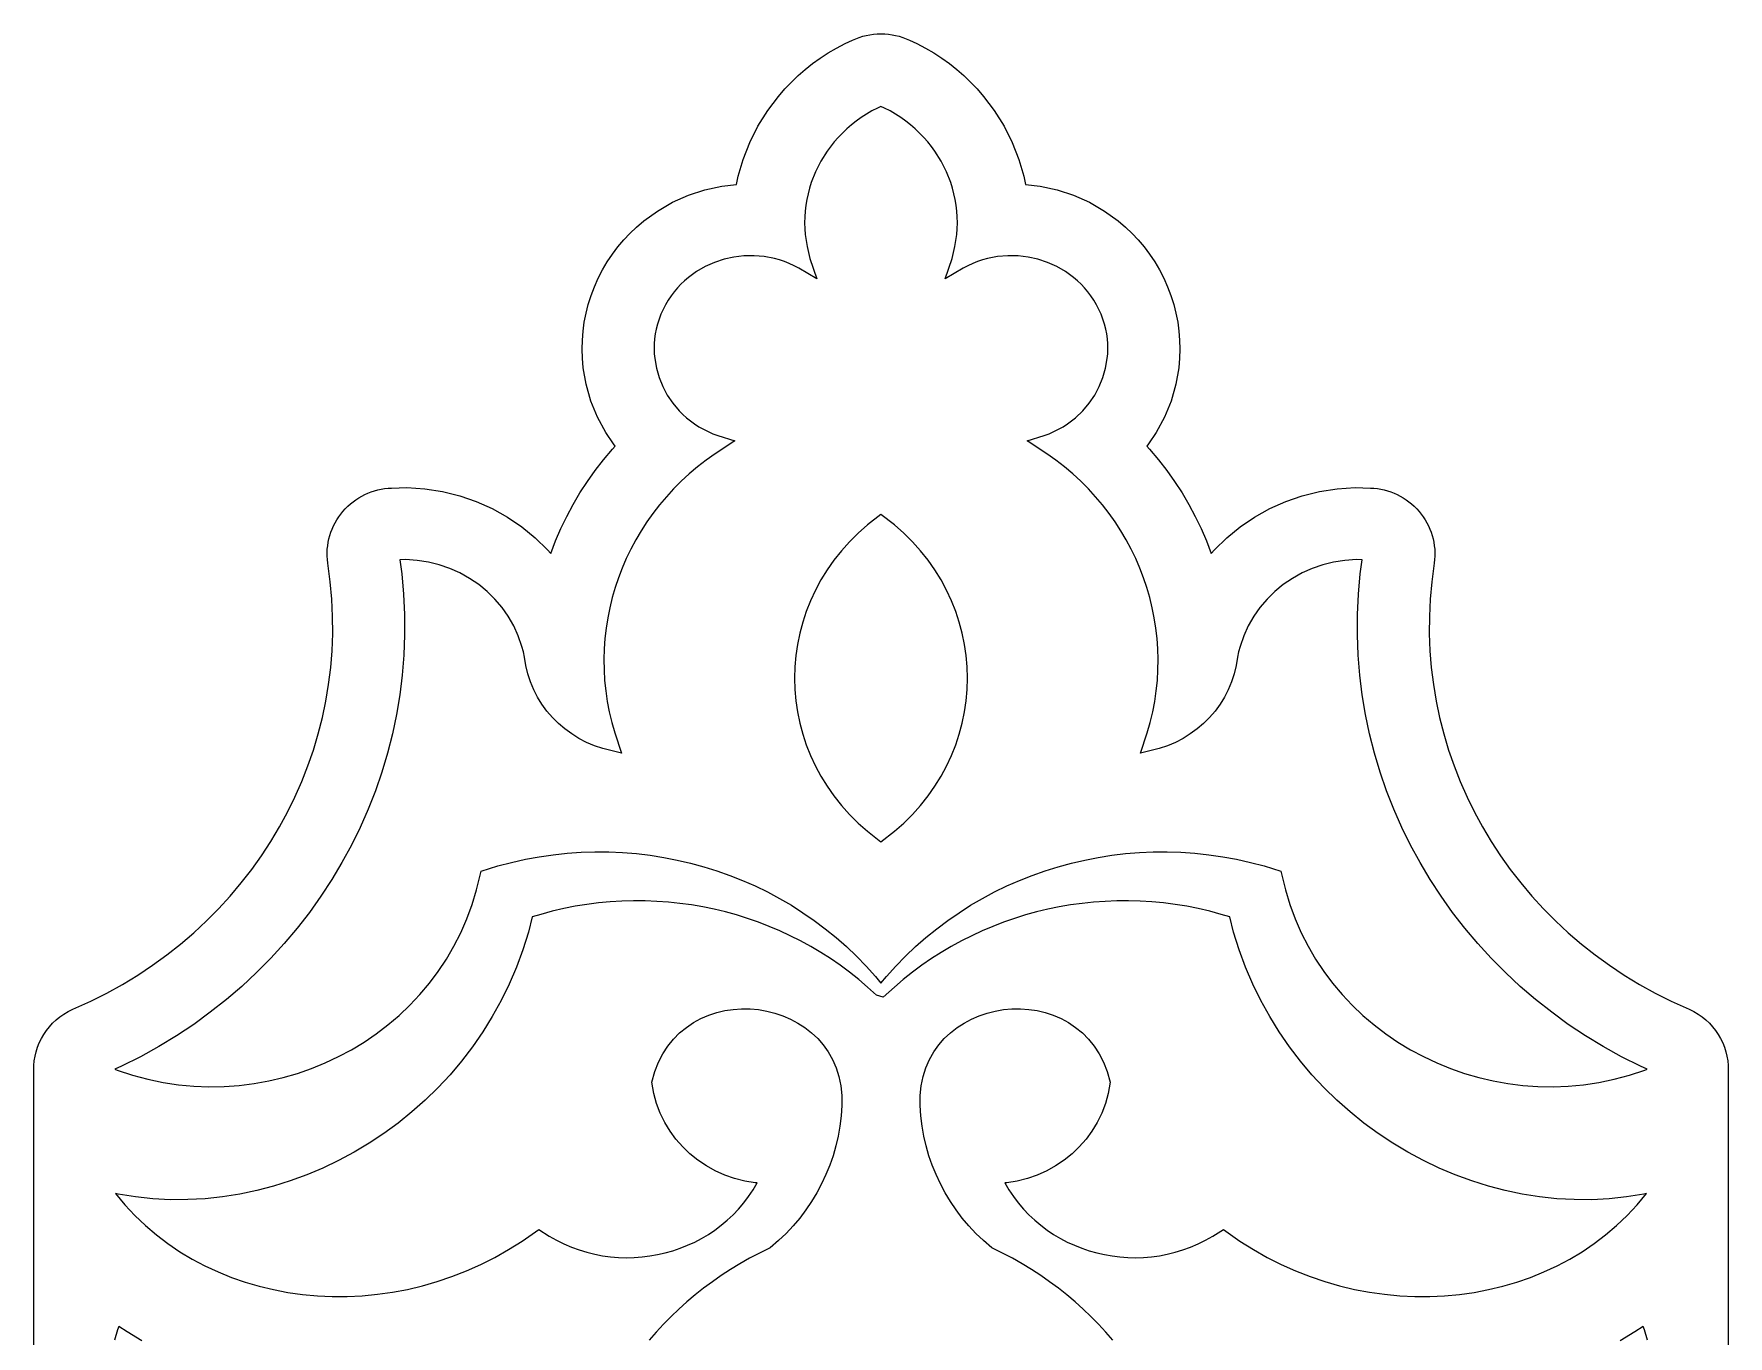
# Model space of a CAD drawing. Extents: x 1009 to 1098, y 41 to 748.
# Drawn here: x 1008.7 to 1098.2, y 678.7 to 747.5 of the extents above; entities that cross this region are included whole.
import ezdxf

# ---------------------------------------------------------------- set-up
doc = ezdxf.new("R2010")
doc.units = 0
doc.layers.add('LAYER_1', color=18, linetype='CONTINUOUS')

msp = doc.modelspace()

# ---------------------------------------------------------------- linework, layer by layer
at = {"layer": 'LAYER_1'}
msp.add_lwpolyline([(1008.664, 394.028), (1008.662, 692.78), (1008.663, 693.027), (1008.683, 693.273), (1008.722, 693.516), (1008.78, 693.756), (1008.856, 693.992), (1008.948, 694.222), (1009.058, 694.446), (1009.184, 694.663), (1009.326, 694.87), (1009.483, 695.068), (1009.654, 695.256), (1009.84, 695.432), (1010.04, 695.595), (1010.253, 695.744), (1010.479, 695.878), (1010.717, 695.997), (1011.664, 696.424), (1012.521, 696.854), (1013.353, 697.315), (1014.158, 697.805), (1014.938, 698.323), (1015.691, 698.87), (1016.416, 699.442), (1017.114, 700.041), (1017.784, 700.664), (1018.424, 701.31), (1019.036, 701.98), (1019.618, 702.67), (1020.17, 703.382), (1020.691, 704.113), (1021.18, 704.862), (1021.638, 705.629), (1022.063, 706.413), (1022.455, 707.212), (1022.814, 708.026), (1023.138, 708.853), (1023.429, 709.693), (1023.684, 710.544), (1023.904, 711.406), (1024.088, 712.277), (1024.235, 713.158), (1024.345, 714.046), (1024.418, 714.941), (1024.452, 715.842), (1024.448, 716.749), (1024.405, 717.66), (1024.322, 718.575), (1024.188, 719.569, -0.445904), (1027.563, 723.534), (1028.37, 723.556), (1029.323, 723.495), (1030.256, 723.351), (1031.163, 723.126), (1032.039, 722.824), (1032.88, 722.448), (1033.681, 722.001), (1034.438, 721.487), (1035.147, 720.908), (1035.803, 720.266), (1035.969, 720.072), (1036.227, 720.743), (1036.509, 721.395), (1036.818, 722.034), (1037.154, 722.662), (1037.517, 723.276), (1037.906, 723.876), (1038.321, 724.461), (1038.761, 725.03), (1039.227, 725.582), (1039.376, 725.744), (1039.292, 725.863), (1038.877, 726.471), (1038.443, 727.281), (1038.097, 728.133), (1037.843, 729.021), (1037.694, 729.889), (1037.648, 730.402), (1037.633, 730.871), (1037.643, 731.344), (1037.681, 731.818), (1037.745, 732.292), (1037.837, 732.766), (1037.957, 733.236), (1038.104, 733.702), (1038.279, 734.163), (1038.481, 734.616), (1038.708, 735.057), (1038.959, 735.481), (1039.23, 735.886), (1039.521, 736.273), (1039.831, 736.641), (1040.159, 736.988), (1040.502, 737.314), (1040.895, 737.649), (1041.612, 738.169), (1042.413, 738.63), (1043.252, 739.004), (1044.121, 739.291), (1045.014, 739.489), (1045.788, 739.58), (1045.879, 740.004), (1046.136, 740.896), (1046.489, 741.797), (1046.923, 742.662), (1047.436, 743.485), (1048, 744.229), (1048.348, 744.627), (1048.687, 744.982), (1049.044, 745.322), (1049.418, 745.647), (1049.808, 745.956), (1050.215, 746.248), (1050.637, 746.522), (1051.074, 746.778), (1051.525, 747.015), (1051.917, 747.199), (1052.095, 747.276), (1052.276, 747.343), (1052.46, 747.4), (1052.647, 747.446), (1052.838, 747.482), (1053.03, 747.508), (1053.225, 747.523), (1053.422, 747.529), (1053.62, 747.523), (1053.815, 747.508), (1054.007, 747.482), (1054.197, 747.446), (1054.385, 747.4), (1054.569, 747.343), (1054.75, 747.276), (1054.928, 747.199), (1055.32, 747.015), (1055.771, 746.778), (1056.208, 746.522), (1056.63, 746.248), (1057.037, 745.956), (1057.427, 745.647), (1057.801, 745.322), (1058.158, 744.982), (1058.497, 744.627), (1058.845, 744.229), (1059.409, 743.485), (1059.922, 742.662), (1060.356, 741.797), (1060.709, 740.896), (1060.966, 740.004), (1061.057, 739.58), (1061.831, 739.489), (1062.724, 739.291), (1063.593, 739.004), (1064.431, 738.63), (1065.233, 738.169), (1065.95, 737.649), (1066.343, 737.314), (1066.686, 736.988), (1067.014, 736.641), (1067.324, 736.273), (1067.615, 735.886), (1067.886, 735.481), (1068.137, 735.057), (1068.364, 734.616), (1068.566, 734.163), (1068.741, 733.702), (1068.888, 733.236), (1069.008, 732.766), (1069.1, 732.292), (1069.164, 731.818), (1069.202, 731.344), (1069.212, 730.871), (1069.197, 730.402), (1069.151, 729.889), (1069.002, 729.021), (1068.748, 728.133), (1068.402, 727.281), (1067.968, 726.471), (1067.553, 725.863), (1067.469, 725.744), (1067.618, 725.582), (1068.084, 725.03), (1068.524, 724.461), (1068.939, 723.876), (1069.328, 723.276), (1069.691, 722.662), (1070.027, 722.034), (1070.336, 721.395), (1070.618, 720.743), (1070.876, 720.072), (1071.042, 720.266), (1071.698, 720.908), (1072.406, 721.487), (1073.164, 722.001), (1073.965, 722.448), (1074.806, 722.824), (1075.682, 723.126), (1076.589, 723.351), (1077.522, 723.495), (1078.474, 723.556), (1079.282, 723.534, -0.445904), (1082.657, 719.569), (1082.523, 718.575), (1082.44, 717.66), (1082.397, 716.749), (1082.392, 715.842), (1082.427, 714.941), (1082.5, 714.046), (1082.61, 713.158), (1082.757, 712.277), (1082.941, 711.406), (1083.161, 710.544), (1083.416, 709.693), (1083.707, 708.853), (1084.031, 708.026), (1084.39, 707.212), (1084.782, 706.413), (1085.207, 705.629), (1085.665, 704.862), (1086.154, 704.113), (1086.675, 703.382), (1087.227, 702.67), (1087.809, 701.98), (1088.421, 701.31), (1089.061, 700.664), (1089.731, 700.041), (1090.429, 699.442), (1091.154, 698.87), (1091.907, 698.323), (1092.687, 697.805), (1093.492, 697.315), (1094.324, 696.854), (1095.181, 696.424), (1096.128, 695.997), (1096.366, 695.878), (1096.592, 695.744), (1096.805, 695.595), (1097.004, 695.432), (1097.191, 695.256), (1097.362, 695.068), (1097.519, 694.87), (1097.661, 694.663), (1097.787, 694.446), (1097.897, 694.222), (1097.989, 693.992), (1098.065, 693.756), (1098.122, 693.516), (1098.162, 693.273), (1098.182, 693.027), (1098.183, 692.78), (1098.181, 394.028)], format="xyb", dxfattribs=at)
for points in [[(1053.422, 697.385), (1053.705, 697.726), (1054.2, 698.277), (1054.715, 698.805), (1055.247, 699.31), (1055.798, 699.793), (1056.365, 700.253), (1056.948, 700.689), (1057.546, 701.102), (1058.159, 701.491), (1058.786, 701.856), (1059.425, 702.197), (1060.076, 702.513), (1060.739, 702.805), (1061.412, 703.071), (1062.094, 703.313), (1062.786, 703.529), (1063.485, 703.72), (1064.192, 703.884), (1064.905, 704.023), (1065.624, 704.135), (1066.347, 704.221), (1067.075, 704.28), (1067.806, 704.312), (1068.539, 704.317), (1069.274, 704.294), (1070.01, 704.244), (1070.746, 704.166), (1071.482, 704.059), (1072.215, 703.924), (1072.947, 703.761), (1073.675, 703.568), (1074.558, 703.298), (1074.791, 702.316), (1075.027, 701.533), (1075.306, 700.775), (1075.626, 700.042), (1075.985, 699.334), (1076.383, 698.653), (1076.817, 698), (1077.285, 697.375), (1077.787, 696.779), (1078.32, 696.213), (1078.882, 695.678), (1079.473, 695.175), (1080.09, 694.704), (1080.731, 694.266), (1081.396, 693.863), (1082.082, 693.495), (1082.787, 693.163), (1083.511, 692.868), (1084.25, 692.61), (1085.004, 692.392), (1085.771, 692.212), (1086.549, 692.073), (1087.337, 691.975), (1088.132, 691.919), (1088.933, 691.906), (1089.738, 691.936), (1090.547, 692.011), (1091.356, 692.132), (1092.165, 692.298), (1092.971, 692.512), (1093.774, 692.773), (1093.913, 692.827), (1093.546, 692.993), (1092.551, 693.492), (1091.584, 694.028), (1090.646, 694.598), (1089.738, 695.202), (1088.86, 695.839), (1088.014, 696.508), (1087.199, 697.206), (1086.417, 697.934), (1085.668, 698.69), (1084.952, 699.473), (1084.271, 700.281), (1083.625, 701.114), (1083.015, 701.971), (1082.441, 702.849), (1081.904, 703.749), (1081.405, 704.669), (1080.944, 705.608), (1080.523, 706.564), (1080.141, 707.537), (1079.799, 708.526), (1079.498, 709.528), (1079.239, 710.544), (1079.023, 711.571), (1078.849, 712.61), (1078.719, 713.658), (1078.633, 714.714), (1078.592, 715.778), (1078.597, 716.848), (1078.648, 717.922), (1078.746, 719.001), (1078.846, 719.745), (1078.545, 719.753), (1077.935, 719.714), (1077.339, 719.621), (1076.761, 719.478), (1076.203, 719.286), (1075.668, 719.047), (1075.16, 718.763), (1074.68, 718.438), (1074.233, 718.073), (1073.822, 717.67), (1073.448, 717.232), (1073.116, 716.761), (1072.827, 716.259), (1072.586, 715.729), (1072.394, 715.169), (1072.318, 714.885), (1072.256, 714.593), (1072.191, 714.162), (1072.086, 713.721), (1071.947, 713.294), (1071.775, 712.882), (1071.572, 712.486), (1071.338, 712.109), (1071.076, 711.751), (1070.786, 711.414), (1070.47, 711.099), (1070.13, 710.809), (1069.767, 710.544), (1069.383, 710.307), (1068.978, 710.097), (1068.554, 709.918), (1068.113, 709.771), (1067.139, 709.526), (1067.494, 710.599), (1067.65, 711.151), (1067.781, 711.704), (1067.887, 712.259), (1067.968, 712.815), (1068.025, 713.372), (1068.057, 713.927), (1068.066, 714.482), (1068.05, 715.034), (1068.011, 715.584), (1067.949, 716.131), (1067.863, 716.674), (1067.755, 717.213), (1067.624, 717.746), (1067.471, 718.273), (1067.296, 718.794), (1067.099, 719.307), (1066.88, 719.813), (1066.64, 720.31), (1066.379, 720.797), (1066.096, 721.275), (1065.794, 721.742), (1065.471, 722.197), (1065.127, 722.641), (1064.764, 723.071), (1064.381, 723.489), (1063.979, 723.892), (1063.557, 724.281), (1063.117, 724.654), (1062.657, 725.011), (1062.18, 725.351), (1061.145, 726.024), (1062.036, 726.304), (1062.303, 726.403), (1062.56, 726.516), (1062.808, 726.641), (1063.046, 726.777), (1063.275, 726.924), (1063.493, 727.082), (1063.697, 727.248), (1064.083, 727.616), (1064.421, 728.014), (1064.713, 728.443), (1064.957, 728.898), (1065.15, 729.375), (1065.292, 729.868), (1065.38, 730.379), (1065.402, 730.632), (1065.411, 730.891), (1065.405, 731.152), (1065.384, 731.413), (1065.349, 731.674), (1065.298, 731.935), (1065.232, 732.196), (1065.15, 732.455), (1065.052, 732.713), (1064.938, 732.969), (1064.809, 733.218), (1064.668, 733.457), (1064.516, 733.685), (1064.352, 733.903), (1064.177, 734.109), (1063.993, 734.305), (1063.799, 734.49), (1063.599, 734.66), (1063.165, 734.975), (1062.705, 735.239), (1062.22, 735.456), (1061.715, 735.622), (1061.195, 735.737), (1060.664, 735.8), (1060.128, 735.809), (1059.586, 735.763), (1059.322, 735.719), (1059.055, 735.661), (1058.79, 735.589), (1058.528, 735.501), (1058.269, 735.4), (1058.014, 735.283), (1057.762, 735.151), (1056.819, 734.59), (1057.175, 735.67), (1057.261, 735.982), (1057.331, 736.296), (1057.385, 736.609), (1057.424, 736.923), (1057.448, 737.236), (1057.456, 737.549), (1057.449, 737.86), (1057.427, 738.169), (1057.391, 738.476), (1057.341, 738.781), (1057.276, 739.082), (1057.197, 739.38), (1057.106, 739.671), (1056.879, 740.248), (1056.601, 740.8), (1056.269, 741.33), (1056.088, 741.58), (1055.892, 741.825), (1055.684, 742.062), (1055.464, 742.291), (1055.233, 742.51), (1054.99, 742.72), (1054.736, 742.92), (1054.47, 743.109), (1054.194, 743.288), (1053.907, 743.455), (1053.61, 743.61), (1053.422, 743.698), (1053.235, 743.61), (1052.937, 743.455), (1052.651, 743.288), (1052.374, 743.109), (1052.109, 742.92), (1051.855, 742.72), (1051.612, 742.51), (1051.381, 742.291), (1051.161, 742.062), (1050.956, 741.828), (1050.574, 741.327), (1050.244, 740.8), (1049.966, 740.248), (1049.739, 739.671), (1049.647, 739.38), (1049.569, 739.082), (1049.504, 738.781), (1049.454, 738.476), (1049.417, 738.169), (1049.396, 737.86), (1049.389, 737.549), (1049.397, 737.236), (1049.421, 736.923), (1049.46, 736.609), (1049.514, 736.296), (1049.584, 735.982), (1049.67, 735.67), (1050.026, 734.59), (1049.083, 735.151), (1048.831, 735.283), (1048.576, 735.4), (1048.317, 735.501), (1048.055, 735.589), (1047.794, 735.66), (1047.255, 735.763), (1046.717, 735.809), (1046.181, 735.8), (1045.65, 735.737), (1045.13, 735.622), (1044.625, 735.456), (1044.14, 735.239), (1043.68, 734.975), (1043.246, 734.66), (1043.046, 734.49), (1042.852, 734.305), (1042.668, 734.109), (1042.493, 733.903), (1042.329, 733.685), (1042.177, 733.457), (1042.036, 733.218), (1041.907, 732.969), (1041.793, 732.713), (1041.695, 732.455), (1041.613, 732.196), (1041.547, 731.935), (1041.496, 731.674), (1041.461, 731.413), (1041.44, 731.152), (1041.434, 730.891), (1041.443, 730.632), (1041.465, 730.379), (1041.553, 729.868), (1041.694, 729.375), (1041.888, 728.898), (1042.132, 728.443), (1042.424, 728.014), (1042.765, 727.613), (1042.948, 727.428), (1043.145, 727.251), (1043.352, 727.082), (1043.57, 726.924), (1043.799, 726.777), (1044.037, 726.641), (1044.285, 726.516), (1044.542, 726.403), (1044.809, 726.304), (1045.7, 726.024), (1044.665, 725.351), (1044.187, 725.011), (1043.728, 724.654), (1043.288, 724.281), (1042.866, 723.892), (1042.464, 723.489), (1042.081, 723.071), (1041.718, 722.641), (1041.374, 722.197), (1041.051, 721.742), (1040.749, 721.275), (1040.466, 720.797), (1040.205, 720.31), (1039.965, 719.813), (1039.746, 719.307), (1039.549, 718.794), (1039.374, 718.273), (1039.221, 717.746), (1039.09, 717.213), (1038.982, 716.674), (1038.896, 716.131), (1038.834, 715.584), (1038.795, 715.034), (1038.779, 714.482), (1038.788, 713.927), (1038.82, 713.372), (1038.877, 712.815), (1038.958, 712.259), (1039.064, 711.704), (1039.195, 711.151), (1039.351, 710.599), (1039.706, 709.526), (1038.732, 709.771), (1038.291, 709.918), (1037.867, 710.097), (1037.462, 710.307), (1037.078, 710.544), (1036.715, 710.809), (1036.375, 711.099), (1036.059, 711.414), (1035.769, 711.751), (1035.507, 712.109), (1035.273, 712.486), (1035.07, 712.882), (1034.898, 713.294), (1034.759, 713.721), (1034.654, 714.162), (1034.589, 714.593), (1034.527, 714.885), (1034.451, 715.169), (1034.259, 715.729), (1034.017, 716.259), (1033.729, 716.761), (1033.397, 717.232), (1033.023, 717.67), (1032.612, 718.073), (1032.165, 718.438), (1031.685, 718.763), (1031.177, 719.047), (1030.642, 719.286), (1030.084, 719.478), (1029.506, 719.621), (1028.91, 719.714), (1028.3, 719.753), (1027.999, 719.745), (1028.099, 719.001), (1028.197, 717.922), (1028.248, 716.848), (1028.253, 715.778), (1028.212, 714.714), (1028.126, 713.658), (1027.996, 712.61), (1027.822, 711.571), (1027.606, 710.544), (1027.347, 709.528), (1027.046, 708.526), (1026.704, 707.537), (1026.322, 706.564), (1025.901, 705.608), (1025.44, 704.669), (1024.941, 703.749), (1024.404, 702.849), (1023.83, 701.971), (1023.22, 701.114), (1022.574, 700.281), (1021.893, 699.473), (1021.177, 698.69), (1020.428, 697.934), (1019.646, 697.206), (1018.831, 696.508), (1017.985, 695.839), (1017.107, 695.202), (1016.199, 694.598), (1015.261, 694.028), (1014.294, 693.492), (1013.299, 692.993), (1012.932, 692.827), (1013.071, 692.773), (1013.874, 692.512), (1014.68, 692.298), (1015.489, 692.132), (1016.298, 692.011), (1017.107, 691.936), (1017.912, 691.906), (1018.713, 691.919), (1019.508, 691.975), (1020.296, 692.073), (1021.074, 692.212), (1021.841, 692.392), (1022.595, 692.61), (1023.334, 692.868), (1024.058, 693.163), (1024.763, 693.495), (1025.449, 693.863), (1026.114, 694.266), (1026.755, 694.704), (1027.372, 695.175), (1027.963, 695.678), (1028.525, 696.213), (1029.058, 696.779), (1029.56, 697.375), (1030.028, 698), (1030.462, 698.653), (1030.86, 699.334), (1031.219, 700.042), (1031.539, 700.775), (1031.818, 701.533), (1032.054, 702.316), (1032.287, 703.298), (1033.17, 703.568), (1033.898, 703.761), (1034.63, 703.924), (1035.363, 704.059), (1036.099, 704.166), (1036.835, 704.244), (1037.571, 704.294), (1038.306, 704.317), (1039.039, 704.312), (1039.77, 704.28), (1040.498, 704.221), (1041.221, 704.135), (1041.94, 704.023), (1042.653, 703.884), (1043.36, 703.72), (1044.059, 703.529), (1044.751, 703.313), (1045.433, 703.071), (1046.106, 702.805), (1046.769, 702.513), (1047.42, 702.197), (1048.059, 701.856), (1048.686, 701.491), (1049.299, 701.102), (1049.897, 700.689), (1050.48, 700.253), (1051.047, 699.793), (1051.598, 699.31), (1052.13, 698.805), (1052.645, 698.277), (1053.139, 697.726)], [(1055.088, 706.294), (1055.517, 706.77), (1055.911, 707.266), (1056.271, 707.778), (1056.597, 708.306), (1056.888, 708.847), (1057.145, 709.401), (1057.368, 709.966), (1057.557, 710.54), (1057.711, 711.121), (1057.831, 711.708), (1057.917, 712.3), (1057.968, 712.896), (1057.986, 713.492), (1057.968, 714.089), (1057.917, 714.684), (1057.831, 715.276), (1057.711, 715.863), (1057.557, 716.445), (1057.368, 717.019), (1057.145, 717.583), (1056.888, 718.137), (1056.597, 718.678), (1056.271, 719.206), (1055.911, 719.719), (1055.517, 720.214), (1055.088, 720.691), (1054.626, 721.148), (1054.13, 721.583), (1053.422, 722.133), (1052.715, 721.583), (1052.219, 721.148), (1051.757, 720.691), (1051.328, 720.214), (1050.934, 719.719), (1050.574, 719.206), (1050.248, 718.678), (1049.957, 718.137), (1049.7, 717.583), (1049.477, 717.019), (1049.288, 716.445), (1049.134, 715.863), (1049.014, 715.276), (1048.928, 714.684), (1048.877, 714.089), (1048.859, 713.492), (1048.877, 712.896), (1048.928, 712.3), (1049.014, 711.708), (1049.134, 711.121), (1049.288, 710.54), (1049.477, 709.966), (1049.7, 709.401), (1049.957, 708.847), (1050.248, 708.306), (1050.574, 707.778), (1050.934, 707.266), (1051.328, 706.77), (1051.757, 706.294), (1052.219, 705.837), (1052.715, 705.402), (1053.422, 704.852), (1054.13, 705.402), (1054.626, 705.837)]]:
    msp.add_lwpolyline(points, close=True, dxfattribs=at)
for points in [[(1065.664, 678.513), (1065.294, 678.94), (1064.911, 679.357), (1064.514, 679.762), (1064.104, 680.155), (1063.68, 680.537), (1063.244, 680.906), (1062.795, 681.262), (1062.333, 681.605), (1061.86, 681.935), (1061.374, 682.252), (1060.877, 682.554), (1060.368, 682.842), (1059.848, 683.115), (1059.278, 683.392), (1058.837, 683.775), (1058.442, 684.155), (1058.069, 684.554), (1057.719, 684.969), (1057.393, 685.4), (1057.091, 685.846), (1056.813, 686.305), (1056.56, 686.778), (1056.333, 687.262), (1056.131, 687.758), (1055.956, 688.263), (1055.808, 688.778), (1055.688, 689.3), (1055.595, 689.83), (1055.531, 690.366), (1055.495, 690.909), (1055.496, 691.446), (1055.549, 691.962), (1055.649, 692.45), (1055.794, 692.91), (1055.982, 693.342), (1056.209, 693.743), (1056.471, 694.113), (1056.766, 694.452), (1057.089, 694.758), (1057.439, 695.032), (1057.81, 695.273), (1058.201, 695.481), (1058.608, 695.655), (1059.029, 695.797), (1059.46, 695.904), (1059.898, 695.978), (1060.341, 696.017), (1060.786, 696.022), (1061.23, 695.992), (1061.67, 695.926), (1062.104, 695.824), (1062.527, 695.685), (1062.938, 695.509), (1063.333, 695.295), (1063.708, 695.043), (1064.061, 694.753), (1064.388, 694.423), (1064.686, 694.055), (1064.951, 693.648), (1065.18, 693.202), (1065.37, 692.718), (1065.533, 692.143), (1065.425, 691.542), (1065.278, 691.014), (1065.086, 690.507), (1064.849, 690.024), (1064.571, 689.565), (1064.255, 689.134), (1063.902, 688.733), (1063.516, 688.363), (1063.098, 688.027), (1062.651, 687.727), (1062.177, 687.464), (1061.679, 687.242), (1061.159, 687.061), (1060.62, 686.924), (1060.064, 686.833), (1059.96, 686.825), (1060.178, 686.458), (1060.418, 686.102), (1060.676, 685.764), (1060.951, 685.443), (1061.242, 685.139), (1061.547, 684.854), (1061.867, 684.586), (1062.2, 684.337), (1062.545, 684.107), (1062.901, 683.896), (1063.268, 683.703), (1063.644, 683.53), (1064.029, 683.377), (1064.421, 683.244), (1064.82, 683.13), (1065.224, 683.038), (1065.634, 682.965), (1066.047, 682.914), (1066.462, 682.884), (1066.88, 682.875), (1067.299, 682.888), (1067.718, 682.922), (1068.135, 682.979), (1068.551, 683.058), (1068.964, 683.16), (1069.374, 683.284), (1069.779, 683.431), (1070.178, 683.602), (1070.571, 683.796), (1070.957, 684.013), (1071.511, 684.368), (1072.381, 683.756), (1073.097, 683.303), (1073.828, 682.888), (1074.573, 682.511), (1075.33, 682.173), (1076.097, 681.873), (1076.873, 681.611), (1077.657, 681.387), (1078.446, 681.2), (1079.238, 681.051), (1080.033, 680.939), (1080.829, 680.864), (1081.624, 680.826), (1082.415, 680.825), (1083.203, 680.86), (1083.984, 680.932), (1084.758, 681.041), (1085.522, 681.185), (1086.275, 681.365), (1087.016, 681.581), (1087.742, 681.833), (1088.453, 682.119), (1089.146, 682.441), (1089.82, 682.798), (1090.473, 683.19), (1091.104, 683.616), (1091.71, 684.076), (1092.292, 684.571), (1092.846, 685.1), (1093.372, 685.663), (1093.865, 686.258), (1093.735, 686.229), (1092.815, 686.082), (1091.893, 685.985), (1090.97, 685.938), (1090.049, 685.94), (1089.129, 685.991), (1088.215, 686.088), (1087.306, 686.231), (1086.406, 686.419), (1085.515, 686.652), (1084.635, 686.927), (1083.769, 687.245), (1082.917, 687.605), (1082.082, 688.004), (1081.265, 688.443), (1080.467, 688.921), (1079.691, 689.436), (1078.939, 689.988), (1078.211, 690.575), (1077.51, 691.198), (1076.838, 691.854), (1076.195, 692.543), (1075.585, 693.265), (1075.008, 694.017), (1074.466, 694.8), (1073.961, 695.612), (1073.495, 696.453), (1073.07, 697.321), (1072.687, 698.215), (1072.348, 699.135), (1072.054, 700.079), (1071.852, 700.876), (1071.405, 701.012), (1070.798, 701.175), (1070.187, 701.316), (1069.575, 701.437), (1068.961, 701.536), (1068.345, 701.615), (1067.729, 701.673), (1067.113, 701.71), (1066.497, 701.727), (1065.882, 701.724), (1065.268, 701.7), (1064.657, 701.657), (1064.047, 701.593), (1063.442, 701.509), (1062.839, 701.406), (1062.241, 701.283), (1061.647, 701.141), (1061.059, 700.979), (1060.477, 700.798), (1059.9, 700.598), (1059.331, 700.379), (1058.769, 700.141), (1058.215, 699.884), (1057.669, 699.609), (1057.132, 699.315), (1056.605, 699.003), (1056.088, 698.672), (1055.582, 698.323), (1055.086, 697.956), (1054.602, 697.572), (1054.131, 697.169), (1053.544, 696.632), (1053.177, 696.745), (1052.714, 697.169), (1052.243, 697.572), (1051.759, 697.956), (1051.263, 698.323), (1050.757, 698.672), (1050.24, 699.003), (1049.713, 699.315), (1049.176, 699.609), (1048.63, 699.884), (1048.076, 700.141), (1047.514, 700.379), (1046.945, 700.598), (1046.368, 700.798), (1045.786, 700.979), (1045.198, 701.141), (1044.604, 701.283), (1044.006, 701.406), (1043.403, 701.509), (1042.797, 701.593), (1042.188, 701.657), (1041.577, 701.7), (1040.963, 701.724), (1040.348, 701.727), (1039.732, 701.71), (1039.116, 701.673), (1038.5, 701.615), (1037.884, 701.536), (1037.27, 701.437), (1036.658, 701.316), (1036.047, 701.175), (1035.44, 701.012), (1034.993, 700.876), (1034.791, 700.079), (1034.497, 699.135), (1034.158, 698.215), (1033.775, 697.321), (1033.35, 696.453), (1032.884, 695.612), (1032.379, 694.8), (1031.837, 694.017), (1031.26, 693.265), (1030.65, 692.543), (1030.007, 691.854), (1029.335, 691.198), (1028.634, 690.575), (1027.906, 689.988), (1027.154, 689.436), (1026.378, 688.921), (1025.58, 688.443), (1024.763, 688.004), (1023.928, 687.605), (1023.076, 687.245), (1022.21, 686.927), (1021.33, 686.652), (1020.439, 686.419), (1019.539, 686.231), (1018.63, 686.088), (1017.715, 685.991), (1016.796, 685.94), (1015.875, 685.938), (1014.952, 685.985), (1014.03, 686.082), (1013.11, 686.229), (1012.98, 686.258), (1013.473, 685.663), (1013.999, 685.1), (1014.553, 684.571), (1015.134, 684.076), (1015.741, 683.616), (1016.372, 683.19), (1017.025, 682.798), (1017.699, 682.441), (1018.392, 682.119), (1019.103, 681.833), (1019.829, 681.581), (1020.57, 681.365), (1021.323, 681.185), (1022.087, 681.041), (1022.861, 680.932), (1023.642, 680.86), (1024.43, 680.825), (1025.221, 680.826), (1026.016, 680.864), (1026.812, 680.939), (1027.607, 681.051), (1028.399, 681.2), (1029.188, 681.387), (1029.972, 681.611), (1030.748, 681.873), (1031.515, 682.173), (1032.272, 682.511), (1033.017, 682.888), (1033.748, 683.303), (1034.464, 683.756), (1035.334, 684.368), (1035.888, 684.013), (1036.274, 683.796), (1036.667, 683.602), (1037.066, 683.431), (1037.471, 683.284), (1037.88, 683.16), (1038.294, 683.058), (1038.71, 682.979), (1039.127, 682.922), (1039.546, 682.888), (1039.965, 682.875), (1040.382, 682.884), (1040.798, 682.914), (1041.211, 682.965), (1041.621, 683.038), (1042.025, 683.13), (1042.424, 683.244), (1042.816, 683.377), (1043.201, 683.53), (1043.577, 683.703), (1043.944, 683.896), (1044.3, 684.107), (1044.645, 684.337), (1044.978, 684.586), (1045.298, 684.854), (1045.603, 685.139), (1045.894, 685.443), (1046.169, 685.764), (1046.427, 686.102), (1046.667, 686.458), (1046.885, 686.825), (1046.781, 686.833), (1046.225, 686.924), (1045.686, 687.061), (1045.166, 687.242), (1044.668, 687.464), (1044.194, 687.727), (1043.747, 688.027), (1043.329, 688.363), (1042.943, 688.733), (1042.59, 689.134), (1042.274, 689.565), (1041.996, 690.024), (1041.759, 690.507), (1041.566, 691.014), (1041.42, 691.542), (1041.312, 692.143), (1041.475, 692.718), (1041.665, 693.202), (1041.894, 693.648), (1042.159, 694.055), (1042.457, 694.423), (1042.784, 694.753), (1043.137, 695.043), (1043.512, 695.295), (1043.907, 695.509), (1044.318, 695.685), (1044.741, 695.824), (1045.175, 695.926), (1045.615, 695.992), (1046.059, 696.022), (1046.504, 696.017), (1046.947, 695.978), (1047.385, 695.904), (1047.816, 695.797), (1048.237, 695.655), (1048.644, 695.481), (1049.035, 695.273), (1049.406, 695.032), (1049.756, 694.758), (1050.079, 694.452), (1050.374, 694.113), (1050.636, 693.743), (1050.863, 693.342), (1051.051, 692.91), (1051.196, 692.45), (1051.296, 691.962), (1051.349, 691.446), (1051.35, 690.909), (1051.314, 690.366), (1051.25, 689.83), (1051.157, 689.3), (1051.037, 688.778), (1050.889, 688.263), (1050.714, 687.758), (1050.512, 687.262), (1050.285, 686.778), (1050.032, 686.305), (1049.754, 685.846), (1049.452, 685.4), (1049.126, 684.969), (1048.776, 684.554), (1048.403, 684.155), (1048.008, 683.775), (1047.567, 683.392), (1046.997, 683.115), (1046.477, 682.842), (1045.968, 682.554), (1045.471, 682.252), (1044.985, 681.935), (1044.512, 681.605), (1044.05, 681.262), (1043.601, 680.906), (1043.165, 680.537), (1042.741, 680.155), (1042.331, 679.762), (1041.934, 679.357), (1041.551, 678.94), (1041.181, 678.513)], [(1014.364, 678.484), (1013.587, 678.956), (1013.151, 679.246), (1013.083, 679.06), (1012.925, 678.523)], [(1093.92, 678.523), (1093.762, 679.06), (1093.694, 679.246), (1093.258, 678.956), (1092.481, 678.484)]]:
    msp.add_lwpolyline(points, dxfattribs=at)

doc.saveas('drawing.dxf')
